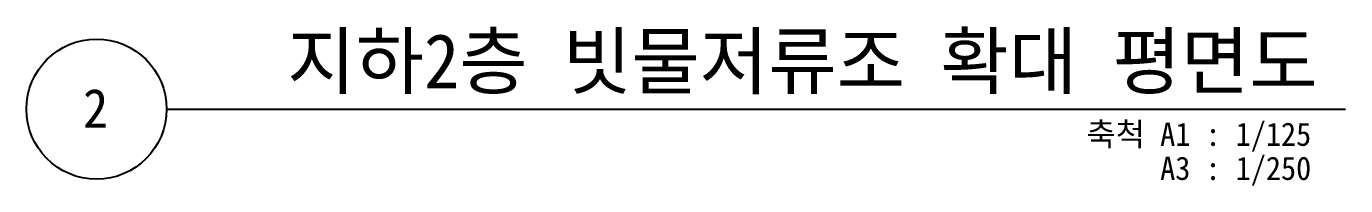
# Model space of a CAD drawing. Header units: inches. Extents: x 224105 to 519834, y 3350 to 70638.
# Drawn here: x 273643 to 294809, y 4384 to 6941 of the extents above; entities that cross this region are included whole.
import ezdxf
from ezdxf.enums import TextEntityAlignment as Align

# ---------------------------------------------------------------- set-up
doc = ezdxf.new("R2010")
doc.units = ezdxf.units.IN
doc.header["$MEASUREMENT"] = 0
doc.layers.add('A-XXXX-SYMB', color=7, linetype='CONTINUOUS', lineweight=25)
doc.layers.add('A-XXXX-TXT1', color=3, linetype='CONTINUOUS', lineweight=25)
doc.styles.add('돋움체', font='')
doc.styles.get('돋움체').set_extended_font_data('DotumChe')

msp = doc.modelspace()

# ---------------------------------------------------------------- linework, layer by layer
at = {"layer": 'A-XXXX-SYMB'}
msp.add_line((275892.9, 5612.5), (294809, 5612.5), dxfattribs=at)
msp.add_circle((274767.9, 5612.5), 1125, dxfattribs=at)

# ---------------------------------------------------------------- texts
at = {"layer": 'A-XXXX-TXT1', "style": '돋움체'}
msp.add_text('지하2층 빗물저류조 확대 평면도', height=875, dxfattribs=at).set_placement((294362.5, 5683.2), align=Align.BOTTOM_RIGHT)
msp.add_text('2', height=625, dxfattribs=at).set_placement((274753.4, 5625.8), align=Align.MIDDLE)
for s, p in [('축척 A1 : 1/125', (294257.1, 5397.2)), ('A3 : 1/250', (294257.1, 4849.9))]:
    msp.add_text(s, height=375, dxfattribs=at).set_placement(p, align=Align.TOP_RIGHT)

doc.saveas('drawing.dxf')
